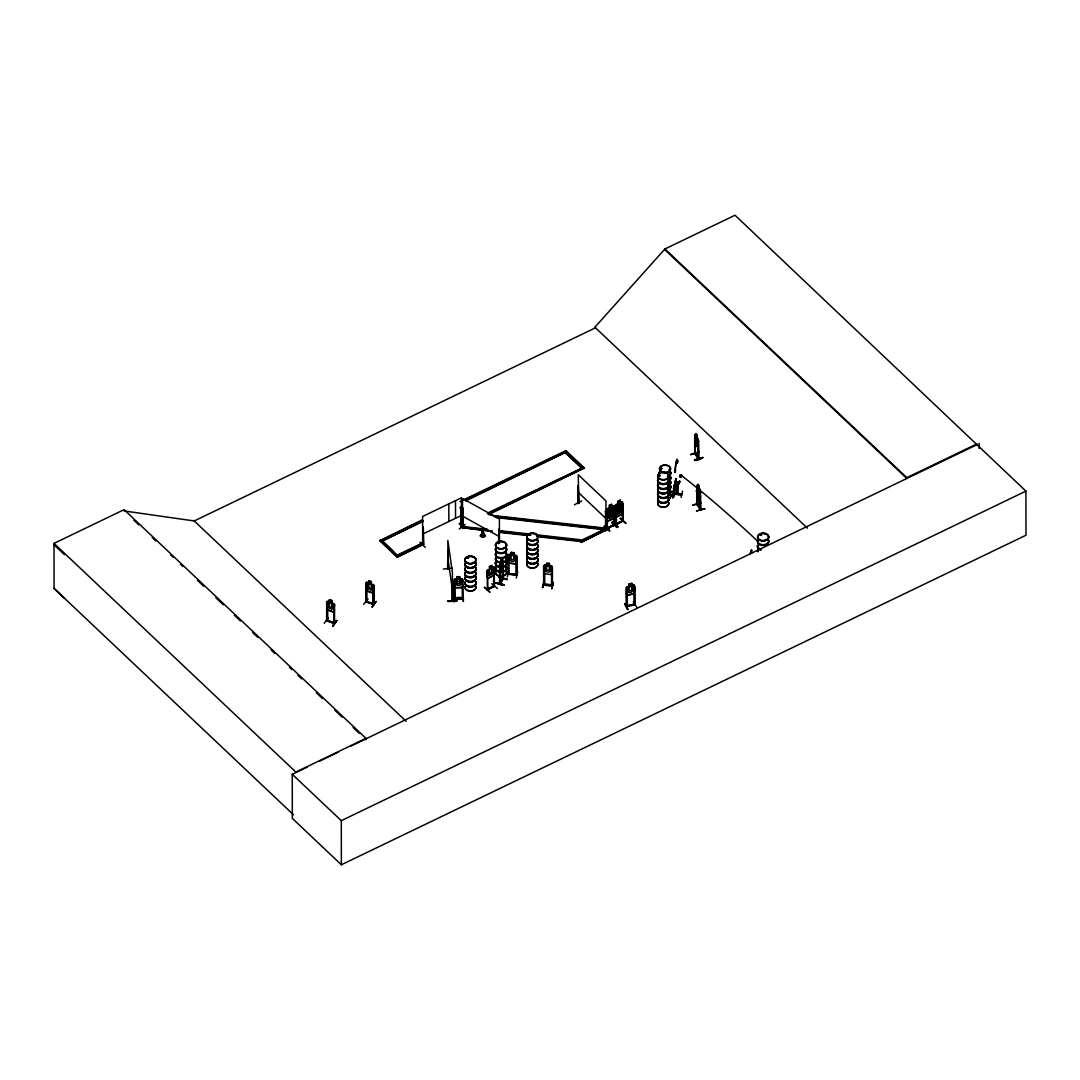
<?xml version="1.0" encoding="UTF-8"?>
<svg xmlns="http://www.w3.org/2000/svg" width="1080" height="1080" viewBox="0 0 1080 1080"><rect width="100%" height="100%" fill="white"/><g stroke="black" fill="none" stroke-linecap="round" stroke-linejoin="round"><path stroke-width="1.5" d="M482.598 536.558L482.855 531.158L484.313 535.558L482.598 536.558L481.288 535.95L482.463 531.293L481.127 535.396M677.444 482.558L677.308 481.68L676.836 494.127L676.931 482.369L677.916 482.476L677.606 494.33L677.727 482.706M698.341 440.788L698.747 458.987L694.697 453.019L695.142 454.194L695.021 435.915M698.301 458.339L698.341 457.731M447.687 568.957L447.876 551.151L447.593 569.363M451.98 600.413C453.492 601.223 451.562 598.28 452.156 600.939L452.034 582.701M467.748 557.267L467.127 558.023M468.221 558.252L467.343 557.537M468.558 558.09L468.329 557.429L468.126 558.158M472.581 562.694L473.351 562.937M473.513 562.802L472.892 562.316M473.324 576.18L473.256 576.612M499.46 543.024L498.11 542.714L498.514 543.442M499.406 542.957C498.514 545.13 496.854 541.593 499.298 542.74M504.036 547.668L503.752 547.857M529.281 534.884L530.483 534.911M529.942 535.248L529.362 534.64L530.672 535.154M658.395 476.199L659.245 475.281M659.596 476.334L659.907 475.659L658.503 475.578M661.77 468.518L660.609 468.032L660.204 468.923M660.38 468.302L661 468.234M667.656 476.955L667.98 477.144M667.994 476.942L667.535 476.995M668.034 490.374L668.196 490.469A5.575 3.767 -0.1 0 0 670.302 486.081M669.6 469.125L670.005 469.76L669.141 469.503M761.144 534.56C760.55 536.895 759.983 533.371 761.238 535.046M766.112 540.095L765.882 539.406M766.287 539.717L765.45 539.622M672.786 494.14L681.642 495.032M672.854 493.83L681.71 494.721M487.944 588.938L493.668 586.251L487.269 589.059M493.479 586.548L494.168 568.539L494.438 586.386L493.546 586.508M494.276 586.143C492.791 585.806 494.708 585.023 494.464 586.305M696.884 504.265L697.167 503.537M700.029 508.694L700.434 509.8L700.407 490.846L699.206 488.268M700.029 509.328L700.704 508.99M700.758 509.693L700.34 491.522M673.353 497.543L674.663 492.305L673.353 497.543L673.083 492.453L675.135 484.583L672.692 495.882M422.577 544.239L423.576 544.05L422.671 544.118M422.658 544.846L423.576 544.698L423.279 526.892L422.752 545.049L423.495 544.698L423.279 526.892M423.482 544.077L422.942 545.009M461.065 526.014L461.74 525.649L460.958 525.731M607.838 527.783L613.427 524.948M613.44 524.705C612.832 526.865 615.614 524.164 613.615 524.934M613.562 525.299L614.169 524.408M615.533 523.719L615.465 524.421L622.755 520.911L622.606 502.011L621.783 501.552L615.37 505.413C613.953 506.425 616.734 520.803 615.411 515.363M622.553 520.29C624.551 520.236 614.534 526.702 616.37 523.625M622.242 520.803L622.863 521.154M622.026 520.628L621.945 521.303M503.01 565.353C499.905 574.358 498.339 576.788 502.916 565.326M481.815 536.369L482.949 531.225M452.088 600.818L452.371 599.67M452.493 600.79L452.412 572.495L447.849 540.432L447.984 569.336M495.41 583.214C503.861 582.566 509.409 588.479 495.599 582.917M495.599 582.566L503.861 584.888M503.847 585.212L495.558 582.957M482.598 531.144L481.41 534.87M675.756 478.845L675.716 480.033M675.864 484.663L673.556 495.045L675.864 484.596L676.08 485.811M674.555 492.291L675.135 484.583M626.454 606.177L626.657 606.839L626.4 588.965L627.156 588.776L627.386 606.623L626.481 605.88M627.372 605.988L634.743 604.112M627.291 595.256L633.636 593.663L634.581 591.408L634.446 585.576L633.663 584.969L634.568 585.59L634.851 604.706M676.12 485.352L676.161 478.751L673.542 489.159L675.851 478.724L676.08 485.231M673.582 490.415L671.746 496.436L673.299 492.007M673.542 489.159L675.81 479.304M672.179 496.382L673.529 490.455M673.556 495.045L675.769 485.19M676.931 482.369L676.782 483.219L677.795 483.206M677.916 482.476L677.768 483.327L677.552 481.707M679.05 482.706L679.644 481.248L679.293 483.745M679.05 483.719L679.644 481.248M676.998 494.208L676.904 482.679L677.916 482.666M681.089 497.421L682.547 491.103M492.251 531.576L462.389 527.675L462.672 526.514L487.566 529.308M462.389 528.228L462.537 498.501L499.392 518.981L499.433 542.066M483.287 533.628C490.887 538.394 474.903 537.503 482.045 534.101M508.059 555.053L509.099 554.337L515.849 555.093L516.753 556.038L516.888 575.221L508.073 574.263L508.073 554.985L509.126 554.472M508.964 556.47L508.113 556.592L508.964 556.47L509.031 574.331L508.91 573.399L508.288 574.007L516.861 574.952M508.073 560.885L509.072 563.153L515.875 563.909L516.767 561.856M513.756 552.825L510.975 552.38L510.975 554.539M509.072 563.153L515.889 563.855L516.686 561.762M507.276 577.004L508.761 570.793M510.962 552.433L513.878 552.704L513.756 554.999M508.99 573.723L508.046 573.588L516.888 574.574M516.011 557.267L516.807 557.361L516.011 557.267L515.916 575.14L516.929 574.371L509.085 573.669M516.753 556.038L516.753 575.221M515.916 575.14L516.145 574.209M516.254 578.043L517.658 571.765M549.41 565.623L549.423 563.382L546.507 563.125L546.601 565.38L544.631 565.083L551.381 565.839L552.218 566.744M544.455 567.378L543.713 567.081L544.455 567.378L544.536 584.807M543.618 571.563L544.685 573.777M552.326 572.549L551.435 574.601L544.644 573.777M543.915 581.729L542.389 587.736L544.239 581.769M544.347 581.458L542.862 587.426M544.577 584.563L543.78 584.051M551.381 565.839L549.423 565.556M551.57 567.958L552.366 568.053L551.57 567.958L551.529 585.212M553.203 582.457L551.718 588.776L553.257 582.471M551.799 588.735L553.284 582.768M495.005 516.902L604.503 529.2L605.515 530.145L581.202 542.403L580.19 541.458L580.473 539.744L535.68 534.708M537.057 536.612L580.19 541.458L580.473 539.744M595.39 534.141L604.503 529.74L604.8 528.039L490.32 515.187M673.259 493.236L674.163 489.591L673.259 495.275M672.692 497.192L672.854 495.234M672.597 498.015L674.514 487.836L673.394 493.142M699.935 498.231C691.591 479.034 700.124 503.685 700.421 496.665M481.288 535.95L482.49 531.374M700.204 500.877L699.84 502.483L700.245 500.945M698.315 445.892L697.95 447.498L698.409 445.865M501.849 560.723L502.632 559.346L499.568 565.002L499.932 584.105L499.581 583.24M463.266 527.175L462.55 509.233L462.402 527.121L463.293 527.216L462.321 526.986L463.023 527.378L463.185 509.571M462.429 526.446L463.091 526.959M499.622 583.902L503.307 577.881L502.646 578.421M500 584.01L503.267 578.583L502.956 560.858L502.605 579.015L502.551 559.319M493.29 575.492L493.992 573.035M493.412 575.586L487.863 578.367L493.412 575.586L494.06 567.189L493.317 566.798L487.053 570.793L487.067 576.625L487.985 578.313M613.264 518.576L607.635 521.262L613.264 518.576L614.034 506.061L613.278 505.643L606.852 509.504L606.865 519.561M616.194 517.063L621.662 514.377L622.512 511.947L621.783 514.471L616.14 517.172M607.689 517.104L606.865 515.336L607.689 517.104L613.373 514.445L614.101 511.933M610.457 513.608L608.351 512.906L609.863 514.661L608.297 518.009L610.335 514.89C611.307 517.806 613.994 515.444 610.848 514.161L612.36 511.015L610.497 513.594M626.319 593.487L627.264 595.418L633.731 593.784L634.54 591.341M484.461 587.466L489.969 592.286L484.488 587.156M419.999 542.214L425.237 547.344M609.593 530.995L604.422 525.798L609.62 530.712M612.887 522.032L617.774 527.108M618.098 526.905L612.954 521.694M578.799 503.442L577.989 502.605L578.826 503.591L578.273 485.447L578.03 503.307L578.016 485.582M578.772 502.889L578.245 474.728L605.975 500.945L605.826 529.484L605.245 528.471M749.75 554.445L751.491 550.071L751.68 553.041M749.925 554.472L751.667 550.098M455.247 587.601L454.167 585.455L455.18 587.682L462.078 587.547L462.983 585.374M333.801 612.036L327.659 609.917L326.714 607.5L327.618 609.971L333.747 612.104L334.517 610.119M366.133 588.533L367.038 591.003L373.167 593.123L373.977 591.246M551.354 574.519L552.245 572.454M468.423 557.969L467.289 558.063M529.443 534.911L529.173 535.248M661.136 468.032L661.702 468.815L661.014 468.099M659.151 476.05L659.894 475.74L658.665 475.848M759.888 535.194L760.361 535.275M765.599 539.811L765.437 540.027M624.78 603.572L627.966 609.552L624.834 603.531M627.494 609.66L624.713 603.882M620.123 507.222L618.894 509.8C617.99 507.06 615.344 509.355 618.381 510.57L616.815 513.905L618.854 510.786C619.758 513.769 622.62 511.245 619.353 510.071L620.865 506.925L617.841 508.302M621.284 506.642L620.082 508.964L617.855 510.03L616.653 508.869M634.743 603.869L626.373 606.582L626.279 587.601L633.69 585.036M634.109 604.922L634.649 603.895M634.743 604.76L634.621 586.886L633.865 587.088L634.041 604.935M453.978 595.728L453.857 601.83L453.6 595.742M454.275 601.763L454.005 595.431M500.729 571.091L500.675 560.237L501.782 558.401L501.768 569.376M501.565 559.197L500.904 561.019L501.876 558.414M500.054 563.612L500.81 562.437L500.283 583.632C496.881 583.524 508.275 572.549 500.27 583.024M500.715 563.139L501.755 561.425M500.729 567.189L501.768 565.475M507.303 579.636L499.027 576.963L507.33 579.258M673.394 493.142L673.826 492.507L673.394 496.085L674.163 488.511M699.705 493.979L699.125 494.802L697.451 490.469M695.385 453.398L694.697 453.614L698.476 459.068L698.396 440.073L695.061 434.538L695.061 443.273L697.95 447.498L695.088 443.245L694.764 440.532M698.787 458.312L695.142 453.735M606.865 513.729L609.242 511.799M622.499 506.129L621.688 505.683L615.317 509.585M616.262 504.293L615.425 505.467L615.816 524.556M455.18 598.914C457.205 594.675 473.499 600.737 454.397 598.968L454.262 581.054L455.072 581.027L455.018 598.914M463.131 598.077L454.397 598.32M697.518 499.932L697.194 504.86L697.248 503.604M700.07 509.315L700.758 509.004L700.043 508.734M700.704 509.639L696.884 503.618M326.592 620.865L326.7 601.682L327.672 601.168L334.584 604.341M327.375 603.464L326.646 603.221L327.375 603.464L327.537 620.919M331.965 600.494L333.207 607.932L331.898 609.215L329.454 608.364L328.144 606.177L328.144 602.127L329.441 601.857C327.321 597.875 333.896 599.981 331.844 602.762M333.869 605.489L334.598 605.731L333.869 605.489L333.801 623.389L333.896 622.431M324.216 623.241L328.307 617.868M326.74 620.001L334.706 623.403L326.74 620.649M334.625 622.728L327.483 620.676M332.586 625.82L336.731 620.46L333.031 626.319M332.586 626.184L336.704 620.447M332.694 626.171L336.744 620.73M366.12 582.701L367.092 582.201L374.004 585.36L373.977 604.611L366.012 601.898L366.174 582.647L367.119 582.282M368.726 580.662L371.385 581.513L371.264 583.781L372.613 584.901L372.627 588.951L371.318 590.234L368.874 589.397L367.565 587.21L367.565 583.16L368.861 582.876L368.78 580.608L368.78 582.782M366.107 601.911L366.214 584.051L366.93 584.307L366.903 602.168L366.161 601.304M366.93 584.307L366.066 584.24M367.038 591.003L373.167 593.123M373.127 584.361L373.964 585.428L373.869 604.638M373.154 586.697L374.018 586.75L373.154 586.697L373.248 604.395M363.596 604.301L368.077 598.968M373.977 603.693L366.903 601.708L373.856 603.95M373.194 604.368L373.288 586.508M372.046 606.865L376.164 601.519M372.114 607.203L376.11 601.466M616.424 524.286L616.167 506.425M307.179 767.111L292.262 774.293L292.329 818.397L341.375 864.77L1026 535.221L1025.919 491.117L735.021 215.231L664.943 248.967L594.837 327.308L595.404 327.848M608.121 513.135L609.309 511.826M616.639 509.045L617.827 507.735L617.679 505.481L620.055 504.306M611.699 506.493L611.631 504.265L609.242 505.413L609.377 507.668L608.135 508.923L608.135 517.185L609.323 518.346L611.537 517.253L612.725 514.931L612.765 506.696L611.563 506.547L611.55 504.374L609.377 505.507M617.814 503.537L616.639 504.819L616.653 513.095L617.841 514.242L620.055 513.149L621.243 510.827L621.27 502.592L620.069 502.443L620.204 500.216L620.136 502.497M530.388 534.573L530.077 535.262M535.383 539.973L534.978 539.919M661.702 468.815L660.258 468.815M669.803 469.651L669.344 469.287M626.306 587.668L627.278 586.656M463.023 580.851L462.213 580.865L462.335 598.442M551.408 565.785L552.312 566.73L552.326 585.954L552.366 568.053M459.202 529.024L465.143 524.462M498.609 541.876L498.785 529.349L499.23 542.227M487.269 589.707L494.195 586.17L494.127 567.243M494.343 585.765L493.668 586.062M494.343 586.399L487.39 589.99L488.133 589.113M463.158 598.482L462.969 579.488L460.026 578.759L461.403 579.528L461.417 583.592L459.945 585.346L457.205 585.401L455.733 583.7L455.72 579.649L457.191 578.894L455.193 578.853L454.154 579.717L454.397 598.928M422.699 544.779L422.604 516.483L461.511 497.759L461.133 526.649L461.228 525.974M460.958 526.379L461.538 508.478L461.201 526.595M634.784 604.773L626.643 606.812M544.658 565.015L543.618 565.731L543.618 584.942M543.713 565.772L544.671 565.164M660.393 468.923L661.095 468.693M659.408 476.159L658.436 476.105M760.037 534.614L761.522 534.776M543.605 584.267L552.488 585.05L551.502 584.942M544.455 585.036L544.509 567.162M551.502 585.59L552.488 585.698M552.312 585.913L543.78 584.969M696.695 495.572C697.41 490.793 697.802 480.249 698.018 486.594L697.383 494.708L699.098 499.041L699.692 489.929L698.018 484.421M491.643 567.729L492.818 567.851L492.818 571.901L491.657 574.236L489.483 575.37L488.308 574.236L488.295 570.173L489.47 568.85L489.389 566.649L491.724 565.448L491.711 567.783M489.443 566.703L491.778 565.501M487.836 571.793L487.539 589.95L487.134 570.78M493.79 586.683L494.357 568.701M497.475 588.411L491.711 583.726M609.228 509.625L611.604 508.451M620.042 504.468L617.679 505.481M611.604 510.624L613.98 510.233L613.994 516.051M607.702 512.555L613.224 509.827M609.309 512.555L611.537 511.461M617.827 508.451L620.042 507.357M461.012 526.649L461.714 508.639M459.513 523.517L464.36 528.242M581.715 500.958L574.438 504.779M605.273 511.353L605.988 511.663L605.772 529.43L605.745 511.785M609.579 527.283C608.526 531.481 593.365 533.574 609.62 527.351M602.316 531.185L609.62 527.594L602.613 531.441M64.503 598.414L54.081 588.411L54 543.389L124.079 509.666L365.945 738.342L365.945 739.638L365.377 739.098M422.888 544.779L397.143 557.172L379.809 540.783L422.132 519.871M459.999 501.633L565.947 450.644L584.28 467.978L488.525 514.634M379.809 540.783L381.226 539.555L398.561 556.484L397.548 554.985L421.875 543.281L422.888 544.226L397.143 557.172M382.752 539.379L413.046 524.799M466.061 499.271L473.634 495.626M476.671 494.168L529.686 468.652M532.71 467.195L563.018 452.601M564.53 451.872L581.85 468.261L564.53 451.872L565.947 450.644M423.144 520.817L382.239 541.067L423.144 521.37M465.561 500.405L565.542 452.277L465.561 500.958M460.256 507.681L462.848 507.978L460.283 507.249M460.256 508.046L462.848 508.343M422.631 534.128L461.552 515.403M397.548 555.538L414.275 547.479M417.312 546.021L421.875 543.281M487.512 513.121L583.268 467.573M487.512 513.675L502.713 506.358M505.751 504.9L536.153 490.266M539.19 488.795L581.756 468.315M488.525 514.08L584.28 467.978M620.204 500.216L617.76 501.323L617.895 503.577M617.895 501.404L620.123 500.337M607.649 510.53L607.176 528.714L607.757 527.486M613.481 507.721L614.318 507.573L613.481 507.721L613.615 525.569M622.242 521.451L622.647 503.307L622.836 521.208M622.836 503.483L621.986 503.631M609.336 512.393L611.563 511.326M615.438 511.286L616.194 513L621.878 510.354L622.62 507.83M604.031 526.351L609.633 531.063M620.244 518.549L625.846 523.26L620.649 518.346M607.041 527.756L607.932 527.85M537.043 536.058L580.19 540.905L604.503 529.2L605.515 530.699M616.275 523.584L622.12 521.019L615.762 524.57M614.196 525.001L607.028 528.485L613.427 524.759M580.19 541.458L592.353 535.599M581.202 542.403L605.515 530.145M616.937 527.188L611.739 522.274L617.342 527.364M625.82 523.233L620.244 518.171M664.943 249.791L906.809 478.481L906.809 477.657L976.887 443.921M365.945 738.342L295.866 772.078L54 543.389M319.113 761.36L338.513 752.031M350.46 746.28L976.887 444.744M341.375 864.77L341.294 820.665L1025.919 491.117M681.008 476.28C684.099 475.97 679.428 473.121 680.049 475.754M626.508 605.907L633.92 604.476M511.07 554.62L509.625 555.188L509.639 559.238L511.083 561.141L513.783 561.438L515.241 559.872L515.227 555.822L513.783 554.931L513.878 552.704M546.629 565.312L545.171 565.88L545.184 569.93L546.629 571.833L549.342 572.13L550.787 570.551L550.773 566.5L549.329 565.623L549.329 563.45M530.348 535.288L529.281 534.735M468.126 557.942L467.64 557.267M616.451 523.746L616.275 524.043M501.755 560.696L501.768 567.216L500.729 568.931L500.175 568.107M694.67 434.74L694.724 453.721M695.061 434.538L696.02 435.875M697.113 435.389L695.898 433.593L695.331 439.776L697.086 444.083L697.208 435.362M697.208 437.535L698.355 440.127L698.382 459.054M698.679 441.288L698.058 440.87L698.045 458.595M690.593 454.505L698.747 451.953M690.755 454.68L698.922 452.142M695.101 454.14L695.372 444.42M702.702 457.461C685.868 461.322 699.381 461.552 702.675 457.394M461.457 526.122L461.835 525.636M699.125 490.347L697.937 488.538L698.882 491.144L698.166 490.064M699.043 492.548L699.692 494.154M699.813 493.722L700.326 495.099L696.654 489.699L697.032 498.245L699.935 502.457M614.061 525.056L614.237 524.367M697.275 485.204L699.894 489.51M696.816 485.42L697.127 504.792M697.18 486.594L697.221 490.388M699.152 486.108L699.246 488.255M700.65 492.021L700.056 491.603L700.056 494.815M692.861 505.305L701.109 502.646L692.888 505.049M704.74 508.599L696.465 510.962L704.889 508.869M463.037 526.784L462.969 527.378M631.692 585.536L633.069 585.913L633.069 589.964L631.706 592.056L629.127 592.704L627.75 591.313L627.737 587.264L629.114 586.183L629.019 583.97L631.813 583.335L631.773 585.441M626.508 589.167L627.156 588.776M634.73 587.088L633.865 587.088M633.231 601.776L636.808 607.284M503.024 577.8L502.619 578.921M454.383 598.631L463.064 598.482M760.752 535.356L760.32 535.086M627.386 606.137L627.278 606.393M464.413 528.525L459.162 523.355M611.833 522.544L616.937 527.553M605.772 528.836L605.219 528.323L606.096 528.687M443.286 569.052L452.156 568.08M456.813 600.952C429.206 601.952 475.376 599.94 447.903 601.56M447.863 601.236L456.773 600.25M551.624 585.846C551.705 582.579 532.548 585.59 552.312 585.644M455.004 597.969L454.329 598.28M463.388 601.547L463.05 595.215L463.361 601.25M457.096 578.894L457.083 576.653L460.026 576.666L459.932 578.907M454.154 581.688L462.969 581.526M462.267 598.131L462.173 598.712M679.644 482.261L679.388 481.221M674.5 492.952L681.885 493.979M675.135 489.686L675.04 484.569M493.641 516.105L500.27 516.848M503.591 517.226L508.572 517.779M513.54 518.346L518.521 518.899M523.503 519.453L528.485 520.02M533.452 520.574L538.434 521.14M543.415 521.694L548.384 522.248M551.705 522.625L556.686 523.179M561.654 523.746L566.636 524.3M571.617 524.867L576.599 525.42M579.906 525.798L586.548 526.54M589.869 526.905L596.498 527.661M599.819 528.026L604.8 528.039M496.665 517.644L604.503 529.74M499.176 530.618L529.038 533.966M462.686 527.067L467.654 527.62M470.975 527.999L477.617 528.741M480.924 529.119L485.906 529.673M500.837 531.346L505.818 531.913M510.8 532.467L515.768 533.034M520.749 533.588L525.731 534.141M539.001 535.639L543.983 536.193M547.29 536.571L553.932 537.313M557.253 537.692L563.882 538.434M567.202 538.799L573.845 539.555M577.165 539.919L580.473 540.297M462.389 527.675L492.251 531.023M498.893 531.779L528.755 535.126M498.893 532.319L527.094 535.491M620.042 506.642L621.23 506.776M611.537 510.732L612.725 510.881L611.577 513.054L609.336 514.134L608.135 512.973M124.079 510.948L194.238 520.952L595.499 327.807L594.932 327.267L807.408 528.161M616.194 523.436L615.64 523.949M366.363 601.668L366.903 601.25M326.822 620.622L326.74 601.614M334.368 622.917L334.557 623.592L334.503 604.341M697.208 504.819L697.235 496.8M327.267 620.487L326.592 620.217M334.355 623.592L326.74 620.919M507.357 579.514L499.055 576.963M697.383 490.658L697.937 488.538M366.242 601.695L374.126 604.395M493.276 566.879L494.046 567.311M462.564 516.145L499.419 536.625M484.164 535.019L482.855 531.158M487.877 569.606L487.053 570.793M664.943 248.967L906.809 477.657M565.947 451.197L584.28 468.531M616.194 513L615.452 511.191M607.702 508.329L606.852 509.504M578.286 492.372L606.002 518.589M580.19 540.905L581.202 541.863M382.388 541.202L392.783 551.03M379.809 540.243L397.143 556.619M193.671 520.412L406.134 721.305M133.88 520.209L138.78 524.84M152.253 537.583L155.925 541.053M170.627 554.958L173.07 557.267M180.428 564.219L182.871 566.541M197.573 580.433L203.701 586.224M215.946 597.807L223.29 604.76M234.32 615.182L240.449 620.973M252.693 632.556L257.594 637.187M271.067 649.917L274.738 653.4M289.44 667.292L291.884 669.614M298.013 675.405L301.685 678.875M316.386 692.766L322.502 698.558M334.76 710.14L342.103 717.093M353.133 727.515L359.249 733.307M292.262 774.293L341.294 820.665M54.081 588.411L293.504 814.793M700.286 509.72L700.191 495.086M54 544.685L64.422 554.675M333.666 603.396L334.449 604.395M699.084 493.25L697.977 491.562L697.977 495.612L699.098 497.3L699.111 489.024L698.031 487.323L698.031 491.373L699.125 493.074M697.977 484.299L699.233 486.081M698.22 485.811L698.922 486.905M697.559 504.333L700.326 508.653M696.924 504.32L700.407 509.747M631.813 583.335L631.719 585.603M629.019 583.97L629.033 586.143M606.893 519.453L607.689 521.316M487.148 576.572L487.931 578.421M543.645 571.495L544.617 573.831M366.269 588.492L367.146 590.895M484.313 535.558L482.963 531.32L484.029 536.085M447.889 558.077L452.439 590.139M482.827 531.455L483.408 536.45M462.038 578.731L455.193 578.853M462.078 587.547L455.18 587.682M457.083 576.653L457.191 578.961M979.142 443.367L979.155 448.416M751.491 550.071L751.491 553M677.308 481.68L677.389 483.098M622.364 506.142L622.431 511.988M614.142 507.411L614.426 525.218L607.203 528.66L606.933 509.49M605.515 511.218L605.556 528.863M499.608 564.975L499.595 584.024M498.785 529.349L498.798 541.715M485.474 535.923L482.355 537.422M455.504 500.648L455.531 518.292M448.808 503.874L448.848 521.519M329.441 599.683L329.441 601.857M327.51 603.274L327.483 621.135M680.441 474.674A832.424 400.113 59.9 0 1 697.342 488.16M699.935 490.293A832.424 400.113 59.9 0 1 757.526 541.094M475.605 563.274A5.575 3.767 -0.1 0 1 470.907 568.337A5.575 3.767 -0.1 0 1 464.886 563.976M475.605 567.324A5.575 3.767 -0.1 0 1 470.921 572.387A5.575 3.767 -0.1 0 1 464.886 568.026M475.686 562.721A5.67 3.821 -0.1 0 1 470.921 567.864A5.67 3.821 -0.1 0 1 464.792 563.436M475.605 562.464A5.575 3.767 -0.1 0 1 470.907 567.527A5.575 3.767 -0.1 0 1 464.873 563.166M475.619 568.148A5.575 3.767 -0.1 0 1 470.921 573.21A5.575 3.767 -0.1 0 1 464.886 568.85M475.592 571.955A5.549 3.74 -0.1 0 1 470.921 576.99A5.549 3.74 -0.1 0 1 464.913 572.657M475.7 567.837A5.67 3.821 -0.1 0 1 470.934 572.981A5.67 3.821 -0.1 0 1 464.805 568.553M475.7 567.594A5.67 3.821 -0.1 0 1 470.921 572.738A5.67 3.821 -0.1 0 1 464.805 568.31M475.686 562.977A5.67 3.821 -0.1 0 1 470.921 568.12A5.67 3.821 -0.1 0 1 464.792 563.693M475.619 572.238A5.575 3.767 -0.1 0 1 470.921 577.301A5.575 3.767 -0.1 0 1 464.9 572.94M475.632 577.152A5.575 3.767 -0.1 0 1 470.934 582.215A5.575 3.767 -0.1 0 1 464.9 577.854M475.632 581.202A5.575 3.767 -0.1 0 1 470.948 586.264A5.575 3.767 -0.1 0 1 464.913 581.904M475.713 576.599A5.67 3.821 -0.1 0 1 470.948 581.742A5.67 3.821 -0.1 0 1 464.819 577.314M475.632 576.329A5.575 3.767 -0.1 0 1 470.934 581.391A5.575 3.767 -0.1 0 1 464.9 577.031M475.605 572.67A5.549 3.74 -0.1 0 1 470.921 577.719A5.549 3.74 -0.1 0 1 464.913 573.372M475.632 582.012A5.575 3.767 -0.1 0 1 470.948 587.075A5.575 3.767 -0.1 0 1 464.913 582.727M475.619 585.819A5.549 3.74 -0.1 0 1 470.948 590.868A5.549 3.74 -0.1 0 1 464.94 586.521M475.726 581.715A5.67 3.821 -0.1 0 1 470.948 586.859A5.67 3.821 -0.1 0 1 464.819 582.431M475.646 572.427A5.603 3.78 -0.1 0 1 470.934 577.503A5.603 3.78 -0.1 0 1 464.873 573.129M475.646 586.102A5.575 3.767 -0.1 0 1 470.948 591.165A5.575 3.767 -0.1 0 1 464.927 586.805M537.638 544.685A5.67 3.821 -0.1 0 1 531.387 549.801A5.67 3.821 -0.1 0 1 527.958 543.605M537.543 540.378A5.575 3.767 -0.1 0 1 532.13 545.454A5.575 3.767 -0.1 0 1 527.243 540.135M537.557 544.428A5.575 3.767 -0.1 0 1 532.13 549.504A5.575 3.767 -0.1 0 1 527.256 544.185M537.557 545.238A5.575 3.767 -0.1 0 1 532.13 550.314A5.575 3.767 -0.1 0 1 527.256 545.009M537.543 549.045A5.549 3.74 -0.1 0 1 532.143 554.108A5.549 3.74 -0.1 0 1 527.283 548.816M537.638 544.941A5.67 3.821 -0.1 0 1 531.387 550.044A5.67 3.821 -0.1 0 1 527.958 543.848M537.624 539.825A5.67 3.821 -0.1 0 1 531.387 544.928A5.67 3.821 -0.1 0 1 527.945 538.731M537.543 539.555A5.575 3.767 -0.1 0 1 532.116 544.631A5.575 3.767 -0.1 0 1 527.243 539.325M537.624 540.067A5.67 3.821 -0.1 0 1 531.387 545.184A5.67 3.821 -0.1 0 1 527.945 538.988M527.269 549.113A5.575 3.767 -0.1 0 0 532.143 554.418A5.575 3.767 -0.1 0 0 537.557 549.342A5.589 3.767 -0.1 0 1 532.143 554.458A5.589 3.767 -0.1 0 1 527.256 549.126M536.963 557.928A5.67 3.821 -0.1 0 1 532.899 563.949A5.67 3.821 -0.1 0 1 527.202 558.576M536.963 553.068A5.67 3.821 -0.1 0 1 532.886 559.089A5.67 3.821 -0.1 0 1 527.188 553.702M536.963 557.685A5.67 3.821 -0.1 0 1 532.899 563.706A5.67 3.821 -0.1 0 1 527.202 558.32M536.963 552.812A5.67 3.821 -0.1 0 1 532.886 558.832A5.67 3.821 -0.1 0 1 527.188 553.446M537.57 554.243A5.575 3.767 -0.1 0 1 532.143 559.319A5.575 3.767 -0.1 0 1 527.269 554.013M537.583 558.293A5.575 3.767 -0.1 0 1 532.157 563.382A5.575 3.767 -0.1 0 1 527.283 558.063M537.583 559.116A5.575 3.767 -0.1 0 1 532.157 564.192A5.575 3.767 -0.1 0 1 527.283 558.873M537.57 562.923A5.549 3.74 -0.1 0 1 532.17 567.972A5.549 3.74 -0.1 0 1 527.31 562.68M537.57 553.433A5.575 3.767 -0.1 0 1 532.143 558.509A5.575 3.767 -0.1 0 1 527.269 553.19M537.543 549.774A5.549 3.74 -0.1 0 1 532.143 554.823A5.549 3.74 -0.1 0 1 527.283 549.531M537.583 563.18A5.575 3.767 -0.1 0 1 532.157 568.256A5.575 3.767 -0.1 0 1 527.283 562.95M505.656 552.218A5.67 3.821 -0.1 0 1 501.579 558.239A5.67 3.821 -0.1 0 1 495.882 552.852M505.643 547.358A5.67 3.821 -0.1 0 1 501.579 553.379A5.67 3.821 -0.1 0 1 495.882 547.992M506.264 548.532A5.575 3.767 -0.1 0 1 500.837 553.608A5.575 3.767 -0.1 0 1 495.963 548.303M506.264 552.582A5.575 3.767 -0.1 0 1 500.85 557.658A5.575 3.767 -0.1 0 1 495.963 552.352M506.264 553.406A5.575 3.767 -0.1 0 1 500.85 558.481A5.575 3.767 -0.1 0 1 495.963 553.163M506.25 557.213A5.549 3.74 -0.1 0 1 502.997 562.032M501.579 562.248A5.549 3.74 -0.1 0 1 496.004 556.97M506.264 547.722A5.575 3.767 -0.1 0 1 500.837 552.798A5.575 3.767 -0.1 0 1 495.963 547.479M506.277 557.469A5.575 3.767 -0.1 0 1 502.997 562.316M501.579 562.532A5.575 3.767 -0.1 0 1 495.976 557.24M505.683 566.096A5.67 3.821 -0.1 0 1 501.606 572.117A5.67 3.821 -0.1 0 1 495.909 566.73M505.67 561.222A5.67 3.821 -0.1 0 1 503.037 567.027M500.121 567.216A5.67 3.821 -0.1 0 1 495.909 561.87M505.683 565.839A5.67 3.821 -0.1 0 1 501.606 571.86A5.67 3.821 -0.1 0 1 495.909 566.487M505.67 560.979A5.67 3.821 -0.1 0 1 503.037 566.77M500.121 566.96A5.67 3.821 -0.1 0 1 495.909 561.614M506.277 562.41A5.575 3.767 -0.1 0 1 503.01 567.257M500.135 567.432A5.575 3.767 -0.1 0 1 495.99 562.167M506.291 566.46A5.575 3.767 -0.1 0 1 500.864 571.536A5.575 3.767 -0.1 0 1 495.99 566.231M506.291 567.27A5.575 3.767 -0.1 0 1 500.864 572.36A5.575 3.767 -0.1 0 1 495.99 567.04M506.277 571.077A5.549 3.74 -0.1 0 1 500.877 576.139A5.549 3.74 -0.1 0 1 496.017 570.848M506.277 561.587A5.575 3.767 -0.1 0 1 503.01 566.433M500.135 566.622A5.575 3.767 -0.1 0 1 495.99 561.357M506.25 557.928A5.549 3.74 -0.1 0 1 502.997 562.748M501.579 562.977A5.549 3.74 -0.1 0 1 496.004 557.699M506.304 571.347A5.575 3.767 -0.1 0 1 500.877 576.423A5.575 3.767 -0.1 0 1 496.004 571.104M768.366 540.446A5.575 3.767 -0.1 0 1 763.668 545.508A5.575 3.767 -0.1 0 1 757.647 541.148M760.833 549.234A5.575 3.767 -0.1 0 1 757.647 545.198M768.447 540.135A5.67 3.821 -0.1 0 1 763.682 545.279A5.67 3.821 -0.1 0 1 757.553 540.851M768.366 539.622A5.575 3.767 -0.1 0 1 763.668 544.685A5.575 3.767 -0.1 0 1 757.647 540.324M757.958 551.745A5.549 3.74 -0.1 0 1 757.688 549.815M760.793 549.828A5.67 3.821 -0.1 0 1 757.566 545.724M760.793 549.572A5.67 3.821 -0.1 0 1 757.566 545.468M760.833 550.058A5.575 3.767 -0.1 0 1 757.647 546.008M757.607 551.057A5.575 3.767 -0.1 0 1 757.661 550.085M757.607 551.515A5.575 3.767 -0.1 0 1 757.661 550.543M667.791 483.489A5.575 3.767 -0.1 0 1 663.768 489.416A5.575 3.767 -0.1 0 1 658.165 484.11M667.778 487.296A5.549 3.74 -0.1 0 1 663.782 493.196A5.549 3.74 -0.1 0 1 658.193 487.931M667.778 477.806A5.575 3.767 -0.1 0 1 663.768 483.732A5.575 3.767 -0.1 0 1 658.165 478.427M667.859 482.922A5.67 3.821 -0.1 0 1 663.782 488.943A5.67 3.821 -0.1 0 1 658.085 483.557M667.859 483.165A5.67 3.821 -0.1 0 1 663.782 489.2A5.67 3.821 -0.1 0 1 658.085 483.813M667.778 482.666A5.575 3.767 -0.1 0 1 663.768 488.606A5.575 3.767 -0.1 0 1 658.165 483.3M667.778 478.615A5.575 3.767 -0.1 0 1 663.768 484.542A5.575 3.767 -0.1 0 1 658.165 479.25M667.845 478.305A5.67 3.821 -0.1 0 1 663.768 484.326A5.67 3.821 -0.1 0 1 658.085 478.94M667.845 478.049A5.67 3.821 -0.1 0 1 663.768 484.07A5.67 3.821 -0.1 0 1 658.085 478.697M667.791 487.553A5.575 3.767 -0.1 0 1 663.782 493.479A5.575 3.767 -0.1 0 1 658.179 488.187M667.805 497.367A5.575 3.767 -0.1 0 1 663.795 503.294A5.575 3.767 -0.1 0 1 658.193 497.988M667.791 501.174A5.549 3.74 -0.1 0 1 663.808 507.074A5.549 3.74 -0.1 0 1 658.22 501.795M667.805 491.683A5.575 3.767 -0.1 0 1 663.795 497.61A5.575 3.767 -0.1 0 1 658.179 492.305M667.886 496.787A5.67 3.821 -0.1 0 1 663.808 502.821A5.67 3.821 -0.1 0 1 658.112 497.435M667.886 497.043A5.67 3.821 -0.1 0 1 663.808 503.064A5.67 3.821 -0.1 0 1 658.112 497.678M667.805 496.544A5.575 3.767 -0.1 0 1 663.795 502.47A5.575 3.767 -0.1 0 1 658.193 497.178M667.805 492.494A5.575 3.767 -0.1 0 1 663.795 498.42A5.575 3.767 -0.1 0 1 658.179 493.128M667.872 492.17A5.67 3.821 -0.1 0 1 663.795 498.204A5.67 3.821 -0.1 0 1 658.098 492.818M667.872 491.927A5.67 3.821 -0.1 0 1 663.795 497.948A5.67 3.821 -0.1 0 1 658.098 492.561M667.778 488.025A5.549 3.74 -0.1 0 1 663.782 493.925A5.549 3.74 -0.1 0 1 658.193 488.646M667.805 487.742A5.603 3.78 -0.1 0 1 663.782 493.695A5.603 3.78 -0.1 0 1 658.152 488.376M667.818 501.431A5.575 3.767 -0.1 0 1 663.808 507.357A5.575 3.767 -0.1 0 1 658.206 502.065M670.275 471.393A5.575 3.767 -0.1 0 1 668.277 475.767M659.826 474.026A5.575 3.767 -0.1 0 1 660.744 470.313M670.275 472.203A5.575 3.767 -0.1 0 1 668.277 476.577M659.502 473.89A5.575 3.767 -0.1 0 1 660.744 471.137M670.356 471.893A5.67 3.821 -0.1 0 1 668.331 476.348M659.408 473.607A5.67 3.821 -0.1 0 1 660.677 470.813M670.356 471.65A5.67 3.821 -0.1 0 1 668.331 476.091M659.408 473.364A5.67 3.821 -0.1 0 1 660.677 470.556M670.37 476.51A5.67 3.821 -0.1 0 1 668.345 480.964M670.275 476.253A5.575 3.767 -0.1 0 1 668.29 480.64M670.37 476.766A5.67 3.821 -0.1 0 1 668.345 481.221M670.275 477.077A5.575 3.767 -0.1 0 1 668.29 481.451M670.262 480.884A5.549 3.74 -0.1 0 1 668.29 485.244M670.288 481.14A5.575 3.767 -0.1 0 1 668.304 485.514M670.383 490.388A5.67 3.821 -0.1 0 1 668.371 494.843M670.302 490.131A5.575 3.767 -0.1 0 1 668.318 494.505M670.383 485.771A5.67 3.821 -0.1 0 1 668.358 490.226M670.383 490.644A5.67 3.821 -0.1 0 1 668.371 495.086M670.383 485.527A5.67 3.821 -0.1 0 1 668.358 489.969M670.302 490.941A5.575 3.767 -0.1 0 1 668.318 495.329M670.288 494.748A5.549 3.74 -0.1 0 1 668.304 499.108M670.288 485.257A5.575 3.767 -0.1 0 1 668.304 489.645M670.262 481.599A5.549 3.74 -0.1 0 1 668.29 485.96M670.302 481.343A5.603 3.78 -0.1 0 1 668.318 485.73M670.316 495.018A5.575 3.767 -0.1 0 1 668.318 499.392M677.7 460.877L677.417 463.361L677.322 462.456A6.278 0.729 -83.9 0 0 676.337 461.997A6.278 0.729 -83.9 0 0 675.351 470.826L675.554 469.989L674.946 472.568L675.135 471.731A7.533 0.878 -83.9 0 1 676.31 461.16A7.533 0.878 -83.9 0 1 677.498 461.7L677.7 460.877M699.462 499.014L698.666 495.302L699.408 493.952L699.03 493.385L698.396 494.411L697.41 490.928L698.166 494.546L697.383 495.95L697.775 496.517L698.423 495.41L699.395 499.027M679.617 476.442C681.021 479.858 682.898 474.458 679.617 476.442M491.252 566.123L489.848 567.567L491.252 566.123M491.643 568.445L489.47 569.579L489.47 573.629L491.657 572.508L491.643 568.445M611.132 509.126L609.714 510.543L611.132 509.126M619.65 505.022L618.219 506.452L619.65 505.022M611.537 515.511L609.323 516.605L609.323 508.343L611.563 507.263L611.537 515.511M620.055 511.421L617.841 512.5L617.841 504.252L620.069 503.172L620.055 511.421M611.159 504.927L609.727 506.345L611.159 504.927M619.677 500.837L618.233 502.24L619.677 500.837M702.702 457.704L694.575 460.283L702.702 457.704M631.22 583.848L629.573 584.982L631.22 583.848M631.692 586.264L629.114 586.913L629.127 590.963L631.692 590.315L631.692 586.264M459.445 577.044L457.677 577.8L459.445 577.044M459.932 579.569L457.191 579.609L457.205 583.673L459.945 583.619L459.932 579.569M513.297 553.068L511.556 552.865L511.556 553.595L513.297 553.797L513.297 553.068M513.783 555.66L511.07 555.35L511.083 559.399L513.783 559.71L513.783 555.66M548.843 563.76L547.101 563.558L547.101 564.287L548.843 564.476L548.843 563.76M549.329 566.339L546.629 566.042L546.629 570.092L549.342 570.389L549.329 566.339M370.872 581.769L369.293 581.229L370.872 582.485L370.872 581.769M371.304 584.456L368.874 583.605L368.874 587.655L371.318 588.506L371.304 584.456M331.452 600.737L329.873 600.197L331.452 601.466L331.452 600.737M331.884 603.423L329.454 602.586L329.454 606.636L331.898 607.473L331.884 603.423M696.87 435.47L696.141 434.389L696.87 436.199L696.87 435.47M697.086 438.305L695.939 436.617L695.939 440.667L697.086 442.355L697.086 438.305M500.054 572.387L499.702 570.78L499.959 572.36M466.817 562.599A5.575 3.767 -0.1 0 0 475.875 560.304A5.575 3.767 -0.1 0 0 468.423 556.173A5.575 3.767 -0.1 0 0 466.817 562.599M466.844 563.004A5.549 3.74 -0.1 0 0 475.848 560.723A5.549 3.74 -0.1 0 0 468.437 556.605A5.562 3.753 -0.1 0 0 466.83 563.018A5.562 3.753 -0.1 0 0 475.862 560.736A5.562 3.753 -0.1 0 0 468.423 556.605A5.549 3.74 -0.1 0 0 466.844 563.004M528.768 539.69A5.575 3.767 -0.1 0 0 537.813 537.408A5.575 3.767 -0.1 0 0 530.361 533.264A5.575 3.767 -0.1 0 0 528.768 539.69M528.782 540.108A5.549 3.74 -0.1 0 0 537.786 537.827A5.549 3.74 -0.1 0 0 530.375 533.709A5.549 3.74 -0.1 0 0 528.782 540.108M528.755 539.865A5.603 3.78 -0.1 0 0 537.84 537.57A5.603 3.78 -0.1 0 0 530.361 533.412A5.603 3.78 -0.1 0 0 528.755 539.865M497.475 547.857A5.575 3.767 -0.1 0 0 506.52 545.562A5.575 3.767 -0.1 0 0 499.082 541.431A5.575 3.767 -0.1 0 0 497.475 547.857M497.489 548.262A5.549 3.74 -0.1 0 0 506.507 545.981A5.549 3.74 -0.1 0 0 499.082 541.863A5.549 3.74 -0.1 0 0 497.489 548.262M497.462 548.046A5.603 3.78 -0.1 0 0 506.547 545.751A5.603 3.78 -0.1 0 0 499.068 541.593A5.603 3.78 -0.1 0 0 497.462 548.046M759.591 539.757A5.575 3.767 -0.1 0 0 768.636 537.476A5.575 3.767 -0.1 0 0 761.184 533.345A5.575 3.767 -0.1 0 0 759.591 539.757M759.605 540.176A5.549 3.74 -0.1 0 0 768.609 537.894A5.549 3.74 -0.1 0 0 761.198 533.777A5.549 3.74 -0.1 0 0 759.605 540.176M759.577 539.933A5.603 3.78 -0.1 0 0 768.65 537.638A5.603 3.78 -0.1 0 0 761.171 533.493A5.603 3.78 -0.1 0 0 759.577 539.933M659.678 478.805A5.575 3.767 -0.1 0 0 668.723 476.523A5.575 3.767 -0.1 0 0 661.27 472.379A5.575 3.767 -0.1 0 0 659.678 478.805M659.691 479.21A5.549 3.74 -0.1 0 0 668.709 476.942A5.549 3.74 -0.1 0 0 661.284 472.811A5.549 3.74 -0.1 0 0 659.691 479.21M661.487 471.528A5.575 3.767 -0.1 0 0 670.545 469.233A5.575 3.767 -0.1 0 0 663.093 465.102A5.575 3.767 -0.1 0 0 661.487 471.528M661.5 471.933A5.549 3.74 -0.1 0 0 670.518 469.651A5.549 3.74 -0.1 0 0 663.093 465.534A5.549 3.74 -0.1 0 0 661.5 471.933"/></g></svg>
